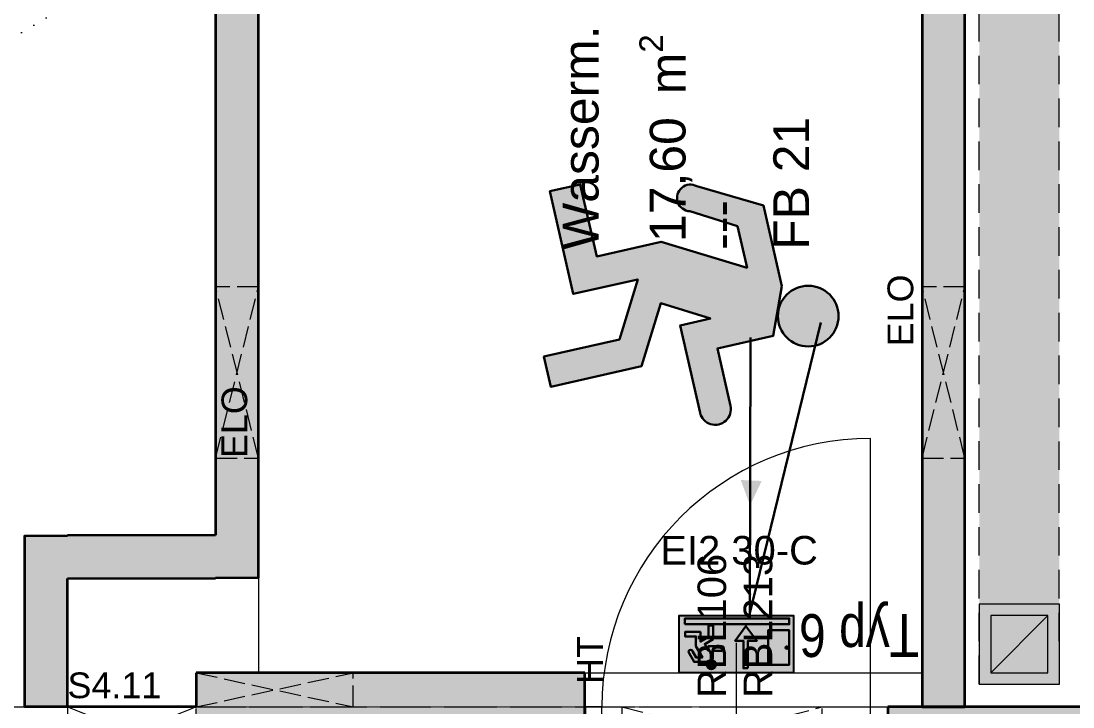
# Model space of a CAD drawing. Header units: millimetres. Extents: x 32522367 to 32638135, y 41424826 to 41540167.
# Drawn here: x 32558326 to 32562006, y 41519414 to 41521815 of the extents above; entities that cross this region are included whole.
import ezdxf
from ezdxf.enums import TextEntityAlignment as Align

# ---------------------------------------------------------------- set-up
doc = ezdxf.new("R2010")
doc.units = ezdxf.units.MM
for name, pattern in [('Punktlinie weit', [0.05, 0, -0.05]), ('Strichlinie eng', [0.1, 0.075, -0.025]), ('Strichlinie mittel', [0.15, 0.1, -0.05]), ('Strichlinie weit', [0.2, 0.15, -0.05]), ('Untersicht', [0.1, 0.075, -0.025])]:
    doc.linetypes.add(name, pattern=pattern)
for name, color, linetype in [('120 Wand Innen tragend', 251, 'Continuous'), ('715 Lueftung', 251, 'Continuous'), ('811 Raum 2.Erschließung_ Nebenräume_Allg.räume_Technik', 251, 'Continuous'), ('955 Polierplan Beschriftung', 251, 'Continuous'), ('Archicad Tür-Marker', 251, 'Continuous'), ('Archicad Türen', 251, 'Continuous'), ('dp_GE_SIBEL', 80, 'Continuous')]:
    doc.layers.add(name, color=color, linetype=linetype)
for name, color, linetype, lineweight in [('120 Wand Innen tragend_Stift_Nr__1', 251, 'Continuous', 13), ('120 Wand Innen tragend_Stift_Nr__23', 251, 'Continuous', 13), ('120 Wand Innen tragend_Stift_Nr__24', 251, 'Continuous', 13), ('120 Wand Innen tragend_Stift_Nr__6', 251, 'Continuous', 13), ('120 Wand Innen tragend_Stift_Nr__8', 251, 'Continuous', 35), ('240 Unterdaemmung_Stift_Nr__1', 251, 'Continuous', 13), ('715 Lueftung_Stift_Nr__104', 251, 'Continuous', 18), ('955 Polierplan Beschriftung_Stift_Nr__1', 251, 'Continuous', 13), ('956 Durchbruch Beschriftung_Stift_Nr__61', 251, 'Continuous', 25), ('970 Brandschutz Beschriftung.Texte_ Bemaßung_ Symbole_ Fluchtwege_Stift_Nr__121', 251, 'Continuous', 13), ('Archicad Raumstempel_Stift_Nr__1', 251, 'Continuous', 13), ('Archicad Tür-Marker_Stift_Nr__1', 251, 'Continuous', 13), ('Archicad Türen_Stift_Nr__1', 251, 'Continuous', 13), ('Archicad Türen_Stift_Nr__8', 251, 'Continuous', 35), ('dp_GE_ST_Attribut_Attribut1', 250, 'Continuous', 5)]:
    doc.layers.add(name, color=color, linetype=linetype, lineweight=lineweight)
doc.layers.add('E2_LEHR_MENSCH_NATIVE', color=112, linetype='Continuous', lineweight=35, true_color=0x20dd55)
doc.layers.add('E2_LEHR_WEG_B_INTERPRETATION', color=112, linetype='Continuous', lineweight=80, true_color=0x20dd55)
doc.layers.add('E_NACHRTECH', color=3, linetype='Continuous', true_color=0x00fa00)
doc.styles.add('DPG_TXT', font='arial.ttf', dxfattribs={"width": 0.8})
doc.styles.add('ERSTELLTER_STIL_1', font='arial.ttf')

# ---------------------------------------------------------------- blocks, each defined once
blk = doc.blocks.new('9809550')
at = {"color": 18, "lineweight": 30, "true_color": 0x000000}
for points in [[(423921.7, 99168.8), (423956.8, 99168.8), (423956.8, 99202.9), (423984.5, 99214.5), (424033.7, 99214.5), (424053.8, 99178.3)], [(424040.2, 99170.9), (424025.2, 99196.7), (423999.7, 99196.8), (424026.2, 99150.3), (424026.2, 99110.9), (424070.2, 99110.9), (424070.2, 99092.3), (424007.5, 99092.3), (424007.5, 99131.7), (423975, 99113.1), (423975, 99067), (423956.5, 99067), (423956.5, 99122.4), (423990.5, 99141.9), (423975.1, 99168.8), (423975.1, 99150.2), (423921.7, 99150.3)]]:
    blk.add_lwpolyline(points, dxfattribs=at)
blk.add_circle((423963.6, 99225.9), 18.1, dxfattribs=at)
for centre, radius, start, end in [((423921.7, 99159.5), 9.27, 89.9849, 270.0151), ((424047.8, 99173.1), 7.96, 195.7299, 41.4005)]:
    blk.add_arc(centre, radius, start, end, dxfattribs=at)
blk = doc.blocks.new('RIVO_ARR_down')
at = {"true_color": 0x56c81e}
h = blk.add_hatch(color=72, dxfattribs=at)
h.dxf.hatch_style = 1
h.paths.add_polyline_path([(2487.16, 1656.78), (2487.16, 1647.95), (2504.83, 1647.95), (2504.83, 1656.78)])
h.paths.add_polyline_path([(2496.19, 1651.84), (2494.51, 1649.58), (2492.81, 1651.85), (2494.2, 1651.85), (2494.2, 1656.07), (2494.9, 1656.08), (2494.9, 1651.84)], flags=16)
h.paths.add_polyline_path([(2498.26, 1653.37), (2499.6, 1653.37), (2499.6, 1654.67), (2500.12, 1654.91, -0.535619), (2499.17, 1655.55, -1), (2500.55, 1655.55, -0.302406), (2500.12, 1654.91), (2500.66, 1655.11), (2502.53, 1655.11), (2503.29, 1653.73, -1.25347), (2502.78, 1653.45), (2502.2, 1654.43), (2501.24, 1654.44), (2502.24, 1652.67), (2502.24, 1651.16), (2503.92, 1651.16), (2503.92, 1650.46), (2501.53, 1650.46), (2501.53, 1651.96), (2500.29, 1651.25), (2500.29, 1649.49), (2499.59, 1649.49), (2499.59, 1651.6), (2500.88, 1652.34), (2500.3, 1653.37), (2500.3, 1652.66), (2498.26, 1652.67, -1)], flags=16)
h.paths.add_polyline_path([(2503.92, 1649.3), (2503.92, 1648.39), (2487.82, 1648.39), (2487.82, 1649.3)], flags=16)
h.paths.add_polyline_path([(2491.07, 1650.21), (2487.82, 1650.21), (2487.82, 1655.56), (2491.07, 1655.56)], flags=16)
h.paths.add_polyline_path([(2488, 1652.89, -1), (2488.38, 1652.89, -1)], flags=0)
at = {"true_color": 0xffffff}
h = blk.add_hatch(color=7, dxfattribs=at)
h.dxf.hatch_style = 1
h.paths.add_polyline_path([(2487.82, 1655.56), (2487.82, 1650.21), (2491.07, 1650.21), (2491.07, 1655.56)])
h.paths.add_polyline_path([(2488.38, 1652.89, -1), (2488, 1652.89, -1)], flags=16)
h = blk.add_hatch(color=7, dxfattribs=at)
h.dxf.hatch_style = 1
h.paths.add_polyline_path([(2494.9, 1651.84), (2494.9, 1656.08), (2494.2, 1656.07), (2494.2, 1651.85), (2492.81, 1651.85), (2494.51, 1649.58), (2496.19, 1651.84)])
h = blk.add_hatch(color=7, dxfattribs=at)
h.dxf.hatch_style = 1
h.paths.add_polyline_path([(2499.6, 1653.37), (2498.26, 1653.37, 1), (2498.26, 1652.67), (2500.3, 1652.66), (2500.3, 1653.37), (2500.88, 1652.34), (2499.59, 1651.6), (2499.59, 1649.49), (2500.29, 1649.49), (2500.29, 1651.25), (2501.53, 1651.96), (2501.53, 1650.46), (2503.92, 1650.46), (2503.92, 1651.16), (2502.24, 1651.16), (2502.24, 1652.67), (2501.24, 1654.44), (2502.2, 1654.43), (2502.78, 1653.45, 1.25347), (2503.29, 1653.73), (2502.53, 1655.11), (2500.66, 1655.11), (2499.6, 1654.67)])
h = blk.add_hatch(color=7, dxfattribs=at)
h.dxf.hatch_style = 1
h.paths.add_polyline_path([(2499.17, 1655.55, 1), (2500.55, 1655.55, 1)])
h = blk.add_hatch(color=7, dxfattribs=at)
h.dxf.hatch_style = 1
h.paths.add_polyline_path([(2488, 1652.89, 1), (2488.38, 1652.89, 1)])
h = blk.add_hatch(color=7, dxfattribs=at)
h.dxf.hatch_style = 1
h.paths.add_polyline_path([(2487.82, 1649.3), (2487.82, 1648.39), (2503.92, 1648.39), (2503.92, 1649.3)])
blk.add_lwpolyline([(2487.16, 1656.78), (2504.83, 1656.78), (2504.83, 1647.95), (2487.16, 1647.95)], close=True)
at = {"color": 18, "lineweight": 30, "true_color": 0x000000}
for points in [[(2491.07, 1655.56), (2487.82, 1655.56), (2487.82, 1650.21), (2491.07, 1650.21)], [(2503.92, 1649.3), (2487.82, 1649.3), (2487.82, 1648.39), (2503.92, 1648.39)]]:
    blk.add_lwpolyline(points, close=True, dxfattribs=at)
blk.add_lwpolyline([(2494.2, 1656.07), (2494.2, 1651.85), (2492.81, 1651.85), (2494.51, 1649.58), (2496.19, 1651.84), (2494.9, 1651.84), (2494.9, 1656.08), (2494.2, 1656.07)], dxfattribs=at)
blk.add_circle((2488.19, 1652.89), 0.19, dxfattribs=at)
at = {"xscale": 0.0381026673526157, "yscale": 0.0381026673526157, "zscale": 0.0381026673526157}
blk.add_blockref('9809550', (-13654.29, -2125.22), dxfattribs=at)
blk = doc.blocks.new('Wasserm.__109', base_point=(37.1213, 74.8196))
at = {"layer": 'Archicad Raumstempel_Stift_Nr__1', "color": 7, "lineweight": 13, "insert": (36.3736, 71.9989), "char_height": 0.125, "attachment_point": 1, "rotation": 73.6401, "style": 'ERSTELLTER_STIL_1'}
blk.add_mtext('\\A1;{\\pql;\\pt0,0.05;\\fArial|b0|i0|c0|p0;\\W1.000000;17,60\\fArial|b0|i0|c0|p0;\\W1.000000;\\A1{\\H.66x;\\S^  ;}\\fArial|b0|i0|c0|p0;\\W1.000000; m\\fArial|b0|i0|c0|p0;\\W1.000000;\\A1{\\H.66x;\\S2^  ;}}', dxfattribs=at)
at = {"layer": 'Archicad Raumstempel_Stift_Nr__1', "color": 7, "lineweight": 13, "style": 'ERSTELLTER_STIL_1'}
for tag, p in [('DUMMY_890', (36.3243, 72.8107)), ('DUMMY_894', (36.9444, 72.308)), ('ROOM_NAME', (36.1088, 72.048)), ('sCustom1Value', (36.8156, 71.8406)), ('DUMMY_891', (36.3444, 72.0075)), ('DUMMY_892', (36.58, 71.9383)), ('DUMMY_893', (36.58, 71.9097))]:
    blk.add_attdef(tag, text='', height=0.125, rotation=73.6401, dxfattribs=at).set_placement(p, align=Align.TOP_LEFT)
blk = doc.blocks.new('Öffnung_39')
at = {"layer": '120 Wand Innen tragend_Stift_Nr__1', "color": 7, "linetype": 'Untersicht', "lineweight": 13}
for p, q in [((35.8565, 70.4539), (36.4775, 70.084)), ((35.8058, 70.2812), (36.5282, 70.2567))]:
    blk.add_line(p, q, dxfattribs=at)
at = {"layer": '120 Wand Innen tragend_Stift_Nr__6', "color": 7, "linetype": 'Untersicht', "lineweight": 13, "flags": 128}
for points in [[(35.8565, 70.4539), (35.8058, 70.2812)], [(36.4775, 70.084), (36.5282, 70.2567)]]:
    blk.add_lwpolyline(points, dxfattribs=at)
blk = doc.blocks.new('Öffnung_47')
at = {"layer": '120 Wand Innen tragend_Stift_Nr__1', "color": 7, "linetype": 'Untersicht', "lineweight": 13}
for p, q in [((33.9951, 71.0003), (34.3762, 70.7009)), ((33.9444, 70.8276), (34.4269, 70.8736))]:
    blk.add_line(p, q, dxfattribs=at)
at = {"layer": '120 Wand Innen tragend_Stift_Nr__6', "color": 7, "linetype": 'Untersicht', "lineweight": 13, "flags": 128}
for points in [[(33.9951, 71.0003), (33.9444, 70.8276)], [(34.3762, 70.7009), (34.4269, 70.8736)]]:
    blk.add_lwpolyline(points, dxfattribs=at)
at = {"layer": '120 Wand Innen tragend_Stift_Nr__8', "color": 7, "linetype": 'Continuous', "lineweight": 35, "flags": 128}
for points in [[(34.4269, 70.8736), (33.9951, 71.0003)], [(33.9444, 70.8276), (34.3762, 70.7009)]]:
    blk.add_lwpolyline(points, dxfattribs=at)
blk = doc.blocks.new('Öffnung_110')
at = {"layer": '120 Wand Innen tragend_Stift_Nr__1', "color": 7, "linetype": 'Untersicht', "lineweight": 13}
for p, q in [((34.4607, 70.9887), (34.9546, 70.7187)), ((34.4269, 70.8736), (34.9884, 70.8338))]:
    blk.add_line(p, q, dxfattribs=at)
at = {"layer": '120 Wand Innen tragend_Stift_Nr__6', "color": 7, "linetype": 'Untersicht', "lineweight": 13, "flags": 128}
for points in [[(34.4269, 70.8736), (34.9546, 70.7187)], [(34.9546, 70.7187), (34.9884, 70.8338)]]:
    blk.add_lwpolyline(points, dxfattribs=at)
at = {"layer": '120 Wand Innen tragend_Stift_Nr__8', "color": 7, "linetype": 'Continuous', "lineweight": 35, "flags": 128}
for points in [[(34.4607, 70.9887), (34.4269, 70.8736)], [(34.9884, 70.8338), (34.4607, 70.9887)]]:
    blk.add_lwpolyline(points, dxfattribs=at)
blk = doc.blocks.new('Öffnung_111')
at = {"layer": '120 Wand Innen tragend_Stift_Nr__1', "color": 7, "linetype": 'Continuous', "lineweight": 13}
for p, q in [((34.5403, 70.7986), (35.5084, 70.3685)), ((34.5009, 70.6642), (35.5478, 70.5028))]:
    blk.add_line(p, q, dxfattribs=at)
at = {"layer": '120 Wand Innen tragend_Stift_Nr__6', "color": 7, "linetype": 'Continuous', "lineweight": 13, "flags": 128}
for points in [[(34.5403, 70.7986), (34.5009, 70.6642)], [(35.5478, 70.5028), (34.5403, 70.7986)], [(34.5009, 70.6642), (35.5084, 70.3685)], [(35.5084, 70.3685), (35.5478, 70.5028)]]:
    blk.add_lwpolyline(points, dxfattribs=at)
blk = doc.blocks.new('Öffnung_241')
at = {"layer": '120 Wand Innen tragend_Stift_Nr__1', "color": 7, "linetype": 'Untersicht', "lineweight": 13}
for p, q in [((34.8819, 71.6483), (34.9069, 72.2663)), ((34.7379, 71.6906), (35.0509, 72.224))]:
    blk.add_line(p, q, dxfattribs=at)
at = {"layer": '120 Wand Innen tragend_Stift_Nr__6', "color": 7, "linetype": 'Untersicht', "lineweight": 13, "flags": 128}
for points in [[(35.0509, 72.224), (34.9069, 72.2663)], [(34.7379, 71.6906), (34.8819, 71.6483)]]:
    blk.add_lwpolyline(points, dxfattribs=at)
at = {"layer": '120 Wand Innen tragend_Stift_Nr__8', "color": 7, "linetype": 'Continuous', "lineweight": 35, "flags": 128}
for points in [[(34.9069, 72.2663), (34.7379, 71.6906)], [(34.8819, 71.6483), (35.0509, 72.224)]]:
    blk.add_lwpolyline(points, dxfattribs=at)
blk = doc.blocks.new('Öffnung_242')
at = {"layer": '120 Wand Innen tragend_Stift_Nr__1', "color": 7, "linetype": 'Untersicht', "lineweight": 13}
for p, q in [((37.2534, 70.9521), (37.2785, 71.5701)), ((37.1095, 70.9944), (37.4224, 71.5278))]:
    blk.add_line(p, q, dxfattribs=at)
at = {"layer": '120 Wand Innen tragend_Stift_Nr__6', "color": 7, "linetype": 'Untersicht', "lineweight": 13, "flags": 128}
for points in [[(37.4224, 71.5278), (37.2785, 71.5701)], [(37.1095, 70.9944), (37.2534, 70.9521)]]:
    blk.add_lwpolyline(points, dxfattribs=at)
at = {"layer": '120 Wand Innen tragend_Stift_Nr__8', "color": 7, "linetype": 'Continuous', "lineweight": 35, "flags": 128}
for points in [[(37.2785, 71.5701), (37.1095, 70.9944)], [(37.2534, 70.9521), (37.4224, 71.5278)]]:
    blk.add_lwpolyline(points, dxfattribs=at)
blk = doc.blocks.new('Zargentür 1-Fl 27')
at = {"layer": 'Archicad Türen_Stift_Nr__1', "color": 7, "linetype": 'Continuous', "lineweight": 13}
for p, q in [((0.47, 0), (0.47, 0.94)), ((-0.47, 0), (-0.53, 0)), ((-0.53, 0), (-0.53, -0.18)), ((-0.47, -0.035), (-0.47, 0)), ((0.47, -0.035), (0.47, 0)), ((0.47, 0), (0.53, 0)), ((0.53, 0), (0.53, -0.18)), ((-0.45, -0.035), (-0.47, -0.035)), ((-0.45, -0.18), (-0.45, -0.035)), ((0.45, -0.18), (0.45, -0.035)), ((0.45, -0.035), (0.47, -0.035)), ((-0.53, -0.18), (-0.47, -0.18)), ((-0.47, -0.18), (-0.45, -0.18)), ((0.47, -0.18), (0.45, -0.18)), ((0.53, -0.18), (0.47, -0.18))]:
    blk.add_line(p, q, dxfattribs=at)
at = {"layer": 'Archicad Türen_Stift_Nr__1', "color": 7, "linetype": 'Strichlinie eng', "lineweight": 13}
for p, q in [((-0.53, 0), (0.53, 0)), ((-0.53, -0.18), (0.53, -0.18))]:
    blk.add_line(p, q, dxfattribs=at)
at = {"layer": 'Archicad Türen_Stift_Nr__1', "color": 7, "linetype": 'Continuous', "lineweight": 13}
blk.add_arc((0.47, 0), 0.94, 90, 180, dxfattribs=at)
at = {"layer": 'Archicad Türen_Stift_Nr__8', "color": 7, "linetype": 'Continuous', "lineweight": 35}
for p, q in [((-0.53, 0), (-0.53, -0.18)), ((-0.53, 0), (-0.53, -0.18)), ((0.53, 0), (0.53, -0.18)), ((0.53, 0), (0.53, -0.18))]:
    blk.add_line(p, q, dxfattribs=at)
blk = doc.blocks.new('T Marker AUT 27_7')
at = {"layer": 'Archicad Tür-Marker_Stift_Nr__1', "color": 7, "linetype": 'Continuous', "lineweight": 13}
blk.add_line((0, 0.5), (0, -0.255), dxfattribs=at)
at = {"layer": 'Archicad Tür-Marker_Stift_Nr__1', "color": 7, "lineweight": 13, "style": 'ERSTELLTER_STIL_1'}
for tag, height, rotation, p in [('widthPrefix1st50_1', 0.1, 270, (-0.165, 0.5281)), ('widthPrefix1st50_0', 0.1, 270, (-0.0036, 0.5282)), ('DUMMY_270', 0.0667, 270, (-0.0983, 0)), ('DUMMY_269', 0.0667, 270, (0.0631, 0)), ('DUMMY_273', 0.1, 270, (-0.165, -0.0674)), ('DUMMY_271', 0.1, 270, (-0.0036, -0.0674)), ('DUMMY_272', 0.0667, 270, (0.0631, -0.2525)), ('AC_SillPrefix_STUK', 0.075, 180, (0.2687, -0.3223)), ('DUMMY_274', 0.0667, 270, (-0.0983, -0.3288)), ('DUMMY_268', 0.05, 180, (-0.2687, -0.3834))]:
    blk.add_attdef(tag, text='', height=height, rotation=rotation, dxfattribs=at).set_placement(p, align=Align.BOTTOM_LEFT)
blk = doc.blocks.new('Wand_42', base_point=(34.5141, 66.9814))
at = {"layer": '120 Wand Innen tragend_Stift_Nr__24', "linetype": 'Continuous', "lineweight": 13}
blk.add_hatch(color=92, dxfattribs=at).paths.add_polyline_path([(34.5141, 66.9814), (34.6868, 66.9307), (35.3825, 69.3007), (35.2098, 69.3514)])
at = {"layer": '120 Wand Innen tragend_Stift_Nr__8', "color": 7, "linetype": 'Continuous', "lineweight": 35}
blk.add_line((35.2098, 69.3514), (35.3825, 69.3007), dxfattribs=at)
at = {"layer": '120 Wand Innen tragend_Stift_Nr__8', "color": 7, "linetype": 'Continuous', "lineweight": 35, "flags": 128}
for points in [[(35.0859, 68.9292), (34.5141, 66.9814)], [(34.6868, 66.9307), (35.2586, 68.8785)]]:
    blk.add_lwpolyline(points, dxfattribs=at)
at = {"layer": 'Archicad Tür-Marker', "color": 7, "lineweight": 13}
ref = blk.add_blockref('T Marker AUT 27_7', (35.3591, 69.86), dxfattribs=dict(at, rotation=73.64008488257367))
ref.add_attrib('widthPrefix1st50', 'RBL106', dxfattribs={"layer": 'Archicad Tür-Marker_Stift_Nr__1', "color": 7, "lineweight": 13, "height": 0.1, "rotation": 343.6401, "style": 'ERSTELLTER_STIL_1'}).set_placement((34.8826, 70.0287), align=Align.BOTTOM_LEFT)
ref.add_attrib('widthPrefix1st50_1', 'RBL213', dxfattribs={"layer": 'Archicad Tür-Marker_Stift_Nr__1', "color": 7, "lineweight": 13, "height": 0.1, "rotation": 343.6401, "style": 'ERSTELLTER_STIL_1'}).set_placement((34.8371, 69.8738), align=Align.BOTTOM_LEFT)
ref.add_attrib('AC_SillPrefix_STUK', 'STUK -1,32', dxfattribs={"layer": 'Archicad Tür-Marker_Stift_Nr__1', "color": 7, "lineweight": 13, "height": 0.075, "rotation": 73.6401, "style": 'ERSTELLTER_STIL_1'}).set_placement((35.7295, 69.606), align=Align.BOTTOM_LEFT)
ref.add_attrib('DUMMY_271', '90', dxfattribs={"layer": 'Archicad Tür-Marker_Stift_Nr__1', "color": 7, "lineweight": 13, "height": 0.1, "rotation": 343.6401, "style": 'ERSTELLTER_STIL_1'}).set_placement((35.4541, 69.861), align=Align.BOTTOM_LEFT)
ref.add_attrib('DUMMY_273', '200', dxfattribs={"layer": 'Archicad Tür-Marker_Stift_Nr__1', "color": 7, "lineweight": 13, "height": 0.1, "rotation": 343.6401, "style": 'ERSTELLTER_STIL_1'}).set_placement((35.4086, 69.7061), align=Align.BOTTOM_LEFT)
at = {"layer": 'Archicad Türen', "color": 7, "linetype": 'Continuous', "lineweight": 13, "rotation": 73.64008488257367}
blk.add_blockref('Zargentür 1-Fl 27', (35.3591, 69.86), dxfattribs=at)
blk = doc.blocks.new('Wand_150', base_point=(37.0079, 70.1159))
at = {"layer": '120 Wand Innen tragend_Stift_Nr__23', "linetype": 'Continuous', "lineweight": 13}
blk.add_hatch(color=91, dxfattribs=at).paths.add_polyline_path([(37.008, 70.1159), (39.2613, 77.792), (39.1174, 77.8342), (36.864, 70.1581)])
at = {"layer": '120 Wand Innen tragend_Stift_Nr__8', "color": 7, "linetype": 'Continuous', "lineweight": 35, "flags": 128}
for points in [[(38.5933, 76.0488), (37.2785, 71.5701)], [(37.4224, 71.5278), (38.7372, 76.0065)], [(37.1095, 70.9944), (36.864, 70.1581)], [(37.008, 70.1159), (37.2534, 70.9521)], [(36.864, 70.1581), (37.008, 70.1159)]]:
    blk.add_lwpolyline(points, dxfattribs=at)
blk = doc.blocks.new('Wand_207', base_point=(34.7637, 71.2457))
at = {"layer": '120 Wand Innen tragend_Stift_Nr__23', "linetype": 'Continuous', "lineweight": 13}
for points in [[(34.8059, 71.3897), (36.8052, 78.2003), (36.6613, 78.2426), (34.6619, 71.4315)], [(34.6196, 71.2876), (34.7633, 71.2459), (34.7634, 71.2463), (34.6619, 71.4315)], [(34.6619, 71.4315), (34.7637, 71.2457), (34.8059, 71.3897)]]:
    blk.add_hatch(color=91, dxfattribs=at).paths.add_polyline_path(points)
at = {"layer": '120 Wand Innen tragend_Stift_Nr__8', "color": 7, "linetype": 'Continuous', "lineweight": 35, "flags": 128}
for points in [[(35.6042, 74.6416), (34.9069, 72.2663)], [(35.0509, 72.224), (35.7482, 74.5993)], [(34.7379, 71.6906), (34.6619, 71.4315)], [(34.7637, 71.2457), (34.8819, 71.6483)], [(34.7637, 71.2457), (34.6196, 71.2876)]]:
    blk.add_lwpolyline(points, dxfattribs=at)
blk = doc.blocks.new('Wand_262', base_point=(34.4607, 70.9887))
at = {"layer": '120 Wand Innen tragend_Stift_Nr__24', "linetype": 'Continuous', "lineweight": 13}
blk.add_hatch(color=92, dxfattribs=at).paths.add_polyline_path([(34.4607, 70.9887), (34.3762, 70.7009), (34.5009, 70.6642), (34.5403, 70.7986), (35.5478, 70.5028), (35.5084, 70.3685), (35.6811, 70.3178), (35.7656, 70.6056)])
at = {"layer": '120 Wand Innen tragend_Stift_Nr__8', "color": 7, "linetype": 'Continuous', "lineweight": 35, "flags": 128}
for points in [[(35.7656, 70.6056), (34.9884, 70.8338)], [(34.3762, 70.7009), (34.5009, 70.6642)], [(35.6811, 70.3178), (35.7656, 70.6056)], [(35.5084, 70.3685), (35.6811, 70.3178)]]:
    blk.add_lwpolyline(points, dxfattribs=at)
blk = doc.blocks.new('Wand_263', base_point=(33.9951, 71.0003))
at = {"layer": '120 Wand Innen tragend_Stift_Nr__23', "linetype": 'Continuous', "lineweight": 13}
for points in [[(33.9778, 71.4739), (34.1218, 71.4321), (34.02, 71.6179)], [(34.02, 71.6179), (34.1218, 71.4321), (34.1641, 71.576)], [(33.9778, 71.4739), (33.8512, 71.0426), (33.9951, 71.0003), (34.1218, 71.4321)]]:
    blk.add_hatch(color=91, dxfattribs=at).paths.add_polyline_path(points)
at = {"layer": '120 Wand Innen tragend_Stift_Nr__8', "color": 7, "linetype": 'Continuous', "lineweight": 35, "flags": 128}
for points in [[(34.02, 71.6179), (33.8512, 71.0426)], [(34.02, 71.6179), (34.1641, 71.576)], [(33.9951, 71.0003), (34.1218, 71.4321)], [(33.9951, 71.0003), (33.8512, 71.0426)]]:
    blk.add_lwpolyline(points, dxfattribs=at)
blk = doc.blocks.new('Wand_264', base_point=(34.1218, 71.4321))
at = {"layer": '120 Wand Innen tragend_Stift_Nr__23', "linetype": 'Continuous', "lineweight": 13}
for points in [[(34.6619, 71.4315), (34.1641, 71.576), (34.1218, 71.4321), (34.6196, 71.2876)], [(34.7633, 71.2459), (34.7637, 71.2457), (34.7634, 71.2463)]]:
    blk.add_hatch(color=91, dxfattribs=at).paths.add_polyline_path(points)
at = {"layer": '120 Wand Innen tragend_Stift_Nr__8', "color": 7, "linetype": 'Continuous', "lineweight": 35, "flags": 128}
for points in [[(34.6619, 71.4315), (34.1641, 71.576)], [(34.1218, 71.4321), (34.6196, 71.2876)]]:
    blk.add_lwpolyline(points, dxfattribs=at)
blk = doc.blocks.new('Wand_265', base_point=(36.864, 70.1581))
at = {"layer": '120 Wand Innen tragend_Stift_Nr__24', "linetype": 'Continuous', "lineweight": 13}
blk.add_hatch(color=92, dxfattribs=at).paths.add_polyline_path([(36.864, 70.1581), (36.8133, 69.9854), (37.8407, 69.6838), (37.8914, 69.8565)])
at = {"layer": '120 Wand Innen tragend_Stift_Nr__8', "color": 7, "linetype": 'Continuous', "lineweight": 35, "flags": 128}
blk.add_lwpolyline([(37.6378, 69.931), (36.864, 70.1581)], dxfattribs=at)
blk = doc.blocks.new('T Marker AUT 27_8')
at = {"layer": 'Archicad Tür-Marker_Stift_Nr__1', "color": 7, "linetype": 'Continuous', "lineweight": 13}
blk.add_line((0, 0.225), (0, -0.255), dxfattribs=at)
at = {"layer": 'Archicad Tür-Marker_Stift_Nr__1', "color": 7, "lineweight": 13, "style": 'ERSTELLTER_STIL_1'}
for tag, height, rotation, p in [('widthPrefix1st50_0', 0.1, 90, (0.0036, 0.0326)), ('widthPrefix1st50_1', 0.1, 90, (0.165, 0.0325)), ('DUMMY_269', 0.0667, 90, (-0.0631, 0.4956)), ('DUMMY_270', 0.0667, 90, (0.0983, 0.4956)), ('DUMMY_271', 0.1, 90, (0.0036, -0.2199)), ('DUMMY_273', 0.1, 90, (0.165, -0.2962)), ('DUMMY_272', 0.0667, 90, (-0.0631, -0.1)), ('DUMMY_274', 0.0667, 90, (0.0983, -0.1)), ('AC_SillPrefix_STUK', 0.075, 180, (0.2687, -0.3223)), ('DUMMY_268', 0.05, 180, (-0.2687, -0.3834))]:
    blk.add_attdef(tag, text='', height=height, rotation=rotation, dxfattribs=at).set_placement(p, align=Align.BOTTOM_LEFT)
blk = doc.blocks.new('Wand_583', base_point=(35.7318, 70.4905))
at = {"layer": '120 Wand Innen tragend_Stift_Nr__24', "linetype": 'Continuous', "lineweight": 13}
blk.add_hatch(color=92, dxfattribs=at).paths.add_polyline_path([(36.6982, 70.0192), (36.8133, 69.9854), (36.864, 70.1581), (36.7489, 70.1919)])
at = {"layer": '120 Wand Innen tragend_Stift_Nr__8', "color": 7, "linetype": 'Continuous', "lineweight": 35}
for p, q in [((35.7318, 70.4905), (35.6811, 70.3178)), ((36.7489, 70.1919), (36.6982, 70.0192))]:
    blk.add_line(p, q, dxfattribs=at)
at = {"layer": '120 Wand Innen tragend_Stift_Nr__8', "color": 7, "linetype": 'Continuous', "lineweight": 35, "flags": 128}
for points in [[(36.864, 70.1581), (36.7489, 70.1919)], [(36.6982, 70.0192), (36.8133, 69.9854)]]:
    blk.add_lwpolyline(points, dxfattribs=at)
at = {"layer": 'Archicad Tür-Marker', "color": 7, "lineweight": 13}
ref = blk.add_blockref('T Marker AUT 27_8', (36.2403, 70.3412), dxfattribs=dict(at, rotation=343.6401029146972))
ref.add_attrib('widthPrefix1st50', 'RBL106', dxfattribs={"layer": 'Archicad Tür-Marker_Stift_Nr__1', "color": 7, "lineweight": 13, "height": 0.1, "rotation": 73.6401, "style": 'ERSTELLTER_STIL_1'}).set_placement((36.2438, 70.3728), align=Align.BOTTOM_LEFT)
ref.add_attrib('widthPrefix1st50_1', 'RBL213', dxfattribs={"layer": 'Archicad Tür-Marker_Stift_Nr__1', "color": 7, "lineweight": 13, "height": 0.1, "rotation": 73.6401, "style": 'ERSTELLTER_STIL_1'}).set_placement((36.3987, 70.3273), align=Align.BOTTOM_LEFT)
ref.add_attrib('AC_SillPrefix_STUK', 'STUK -1,32', dxfattribs={"layer": 'Archicad Tür-Marker_Stift_Nr__1', "color": 7, "lineweight": 13, "height": 0.075, "rotation": 343.6401, "style": 'ERSTELLTER_STIL_1'}).set_placement((35.8591, 70.0074), align=Align.BOTTOM_LEFT)
ref.add_attrib('DUMMY_271', '90', dxfattribs={"layer": 'Archicad Tür-Marker_Stift_Nr__1', "color": 7, "lineweight": 13, "height": 0.1, "rotation": 73.6401, "style": 'ERSTELLTER_STIL_1'}).set_placement((36.1726, 70.1305), align=Align.BOTTOM_LEFT)
ref.add_attrib('DUMMY_273', '200', dxfattribs={"layer": 'Archicad Tür-Marker_Stift_Nr__1', "color": 7, "lineweight": 13, "height": 0.1, "rotation": 73.6401, "style": 'ERSTELLTER_STIL_1'}).set_placement((36.306, 70.0119), align=Align.BOTTOM_LEFT)
at = {"layer": 'Archicad Türen', "color": 7, "linetype": 'Continuous', "lineweight": 13, "rotation": 343.6401029146972}
blk.add_blockref('Zargentür 1-Fl 27', (36.2403, 70.3412), dxfattribs=at)
blk = doc.blocks.new('Lüftungskanal-ZUL 20x20')
at = {"layer": '715 Lueftung', "linetype": 'Continuous', "lineweight": 0, "true_color": 0xffffff}
blk.add_hatch(color=7, dxfattribs=at).paths.add_polyline_path([(0, 0.28), (0, 0), (0.28, 0), (0.28, 0.28)])
at = {"layer": '715 Lueftung_Stift_Nr__104', "color": 202, "linetype": 'Continuous', "lineweight": 18, "true_color": 0x9900cc}
for p, q in [((0, 0.28), (0, 0)), ((0.28, 0.28), (0, 0.28)), ((0.28, 0), (0.28, 0.28)), ((0.04, 0.24), (0.04, 0.04)), ((0.24, 0.24), (0.04, 0.24)), ((0.04, 0.04), (0.24, 0.24)), ((0.24, 0.04), (0.24, 0.24)), ((0.04, 0.04), (0.24, 0.04)), ((0, 0), (0.28, 0))]:
    blk.add_line(p, q, dxfattribs=at)
blk = doc.blocks.new('Träger_7', base_point=(37.2131, 70.1392))
at = {"layer": '715 Lueftung_Stift_Nr__104', "linetype": 'Continuous', "lineweight": 0, "true_color": 0x260033}
blk.add_hatch(color=198, dxfattribs=at).paths.add_polyline_path([(37.3474, 70.0997), (39.1566, 76.2635), (38.8879, 76.3424), (37.0788, 70.1786)])
at = {"layer": '715 Lueftung_Stift_Nr__104', "color": 202, "linetype": 'Strichlinie mittel', "lineweight": 18, "true_color": 0x9900cc, "flags": 128}
for points in [[(37.0788, 70.1786), (38.8091, 76.0738)], [(37.3474, 70.0997), (39.0778, 75.9954)], [(37.0788, 70.1786), (37.3474, 70.0997)]]:
    blk.add_lwpolyline(points, dxfattribs=at)
blk = doc.blocks.new('Etikett_39', base_point=(30.7605, 73.4704))
at = {"layer": '955 Polierplan Beschriftung_Stift_Nr__1', "color": 7, "linetype": 'Punktlinie weit', "lineweight": 13}
blk.add_line((29.7034, 72.0726), (45.1623, 76.0597), dxfattribs=at)
blk = doc.blocks.new('98095500')
at = {"color": 18, "lineweight": 30, "true_color": 0x000000}
for points in [[(423921.73, 99168.82), (423956.82, 99168.82), (423956.82, 99202.95), (423984.52, 99214.53), (424033.69, 99214.53), (424053.79, 99178.33)], [(424040.17, 99170.92), (424025.2, 99196.66), (423999.74, 99196.78), (424026.18, 99150.32), (424026.18, 99110.9), (424070.22, 99110.9), (424070.22, 99092.32), (424007.48, 99092.32), (424007.48, 99131.68), (423974.96, 99113.11), (423974.96, 99066.99), (423956.52, 99066.99), (423956.52, 99122.44), (423990.54, 99141.87), (423975.12, 99168.79), (423975.12, 99150.21), (423921.73, 99150.28)]]:
    blk.add_lwpolyline(points, dxfattribs=at)
blk.add_circle((423963.6, 99225.86), 18.08, dxfattribs=at)
for centre, radius, start, end in [((424047.83, 99173.07), 7.96, 195.72991, 41.40047), ((423921.73, 99159.55), 9.27, 89.9849, 270.0151)]:
    blk.add_arc(centre, radius, start, end, dxfattribs=at)
blk = doc.blocks.new('750298750')
h = blk.add_hatch(color=3)
h.paths.add_polyline_path([(426943.63, 99576.9), (426968.12, 99576.79), (426982.52, 99552.02, 1.25347), (426995.63, 99559.16), (426976.28, 99593.98), (426928.98, 99593.98), (426902.34, 99582.83), (426902.34, 99550.01), (426868.58, 99550.01, 1), (426868.59, 99532.17), (426919.94, 99532.11), (426919.94, 99549.98), (426934.78, 99524.08), (426902.06, 99505.39), (426902.06, 99452.05), (426919.79, 99452.05), (426919.79, 99496.41), (426951.07, 99514.28), (426951.07, 99476.42), (427011.43, 99476.42), (427011.43, 99494.29), (426969.06, 99494.29), (426969.06, 99532.21)])
h.paths.add_polyline_path([(426891.47, 99604.88, 1), (426926.25, 99604.88, 1)])
at = {"xscale": 0.9619413167778113, "yscale": 0.9619413167778113, "zscale": 0.9619413167778113}
blk.add_blockref('98095500', (19080.76, 4155.42), dxfattribs=at)
blk = doc.blocks.new('E2_MOL_LEHRPERSON_ZENTRIERT')
blk.add_blockref('750298750', (-426935.55, -99537.16))

msp = doc.modelspace()

# ---------------------------------------------------------------- linework, layer by layer
at = {"layer": '240 Unterdaemmung_Stift_Nr__1', "color": 7, "linetype": 'Strichlinie weit', "lineweight": 13}
msp.add_lwpolyline([(32554248.434, 41527113.478), (32554248.472, 41519413.477), (32566478.493, 41519413.539), (32566478.484, 41521133.532), (32567578.494, 41521133.538), (32567578.463, 41527213.543), (32563908.426, 41527213.535), (32563908.426, 41527113.528)], close=True, dxfattribs=at)
at = {"layer": '811 Raum 2.Erschließung_ Nebenräume_Allg.räume_Technik', "color": 254, "linetype": 'Continuous', "lineweight": 0, "true_color": 0xd3d2c7, "flags": 128}
for points in [[(32546368.466, 41519413.437), (32558338.471, 41519413.498), (32558338.468, 41520015.019), (32559006.825, 41520015.022), (32559006.788, 41527113.51), (32551348.426, 41527113.471), (32551348.413, 41529713.462), (32549248.423, 41529713.459), (32549248.426, 41527113.46), (32546368.426, 41527113.437)], [(32559156.827, 41519533.503), (32560311.562, 41519533.509), (32561478.465, 41519533.515), (32561478.427, 41527112.741), (32559156.789, 41527112.597)], [(32561628.434, 41525611.086), (32561628.466, 41519413.515), (32563728.466, 41519413.526), (32563728.434, 41525611.096)]]:
    msp.add_lwpolyline(points, close=True, dxfattribs=at)
at = {"layer": 'E2_LEHR_WEG_B_INTERPRETATION', "color": 112, "true_color": 0x20dd55}
msp.add_solid([(32560876.714, 41520119.27), (32560844.029, 41520208.198), (32560917.33, 41520204.867)], dxfattribs=at)
at = {"layer": 'E_NACHRTECH', "color": 4, "lineweight": 30}
msp.add_lwpolyline([(32561124.393, 41520759.972), (32560873.985, 41519732.898)], dxfattribs=at)
at = {"layer": 'E_NACHRTECH', "color": 3, "lineweight": 30}
msp.add_lwpolyline([(32560878.528, 41520706.807), (32560876.309, 41519737.087)], dxfattribs=at)

# ---------------------------------------------------------------- block references
at = {"layer": '120 Wand Innen tragend', "color": 7, "lineweight": 35, "xscale": 1000, "yscale": 1000, "zscale": 1000, "rotation": 16.36019999999994}
for name, p in [('Wand_150', (32561628.466, 41519413.515)), ('Wand_207', (32559156.825, 41519865.462)), ('Wand_265', (32561478.466, 41519413.515)), ('Wand_583', (32560298.472, 41519413.508)), ('Wand_264', (32558488.47, 41519863.498)), ('Wand_263', (32558488.476, 41519413.499)), ('Wand_262', (32558938.476, 41519533.501)), ('Wand_42', (32560118.491, 41515703.506))]:
    msp.add_blockref(name, p, dxfattribs=at)
at = {"layer": '120 Wand Innen tragend', "color": 7, "linetype": 'Continuous', "lineweight": 13, "xscale": 1000, "yscale": 1000, "zscale": 1000, "rotation": 16.36019999999994}
for name in ['Öffnung_241', 'Öffnung_242', 'Öffnung_110', 'Öffnung_111', 'Öffnung_39', 'Öffnung_47']:
    msp.add_blockref(name, (32545868.865, 41441712.417), dxfattribs=at)
at = {"layer": '715 Lueftung', "color": 8, "lineweight": 13, "xscale": 1000, "yscale": 1000, "zscale": 1000, "rotation": 16.36019999999994}
msp.add_blockref('Träger_7', (32561818.769, 41519493.632), dxfattribs=at)
at = {"layer": '715 Lueftung', "color": 7, "linetype": 'Continuous', "lineweight": 13, "xscale": 999.9999999999995, "yscale": 999.9999999999995, "zscale": 999.9999999999995, "rotation": 0.0002901272618044}
msp.add_blockref('Lüftungskanal-ZUL 20x20', (32561678.769, 41519493.631), dxfattribs=at)
at = {"layer": '811 Raum 2.Erschließung_ Nebenräume_Allg.räume_Technik', "color": 7, "linetype": 'Continuous', "lineweight": 13, "xscale": 1000, "yscale": 1000, "zscale": 1000, "rotation": 16.36019999999994}
msp.add_blockref('Wasserm.__109', (32560412.334, 41523958.691), dxfattribs=at).add_auto_attribs({'ROOM_NAME': 'Wasserm.', 'sCustom1Value': 'FB 21', 'DUMMY_893': '---'})
at = {"layer": '955 Polierplan Beschriftung', "color": 7, "linetype": 'Continuous', "lineweight": 13, "xscale": 1000, "yscale": 1000, "zscale": 1000, "rotation": 16.36019999999994}
msp.add_blockref('Etikett_39', (32554689.122, 41520872.499), dxfattribs=at)
at = {"layer": 'dp_GE_SIBEL'}
ref = msp.add_blockref('RIVO_ARR_down', (32617345.708, 41557048.248), dxfattribs=dict(at, xscale=22.64316256777142, yscale=22.64316256777142, rotation=179.9999999995697))
ref.add_attrib('ATTRIBUT1', 'Typ 6', dxfattribs={"layer": 'dp_GE_ST_Attribut_Attribut1', "height": 150, "rotation": 180, "style": 'DPG_TXT', "width": 0.8, "flags": 8}).set_placement((32561048.472, 41519663.511), align=Align.MIDDLE_RIGHT)
at = {"layer": 'E2_LEHR_MENSCH_NATIVE', "color": 112, "true_color": 0x20dd55, "xscale": -6.107755025382402, "yscale": 6.107755025382402, "rotation": 282.8054945997473}
msp.add_blockref('E2_MOL_LEHRPERSON_ZENTRIERT', (32560640.8, 41520849.304), dxfattribs=at)

# ---------------------------------------------------------------- texts
at = {"layer": '956 Durchbruch Beschriftung_Stift_Nr__61', "color": 5, "linetype": 'Continuous', "lineweight": 25, "char_height": 90, "attachment_point": 1, "style": 'ERSTELLTER_STIL_1'}
for s, insert, rotation in [('\\A1;{\\pql;\\fArial|b0|i0|c0|p0;\\W1.000000;ELO}', (32561357.602, 41520676.189), 90.00029), ('\\A1;{\\pql;\\fArial|b0|i0|c0|p0;\\W1.000000;ELO}', (32559027.395, 41520285.022), 90.000297), ('\\A1;{\\pql;\\fArial|b0|i0|c0|p0;\\W1.000000;HT}', (32560271.728, 41519494.404), 90.000297), ('\\A1;{\\pql;\\fArial|b0|i0|c0|p0;\\W1.000000;S4.11}', (32558488.472, 41519534.356), 0.000297)]:
    msp.add_mtext(s, dxfattribs=dict(at, insert=insert, rotation=rotation))
at = {"layer": '970 Brandschutz Beschriftung.Texte_ Bemaßung_ Symbole_ Fluchtwege_Stift_Nr__121', "color": 1, "linetype": 'Continuous', "lineweight": 13, "true_color": 0xe60000, "insert": (32561114.04, 41520012.292), "char_height": 100, "attachment_point": 3, "rotation": 0.000297, "style": 'ERSTELLTER_STIL_1'}
msp.add_mtext('\\A1;{\\pqr;\\fArial|b0|i0|c0|p0;\\W1.000000;EI2 30-C }', dxfattribs=at)

doc.saveas('drawing.dxf')
